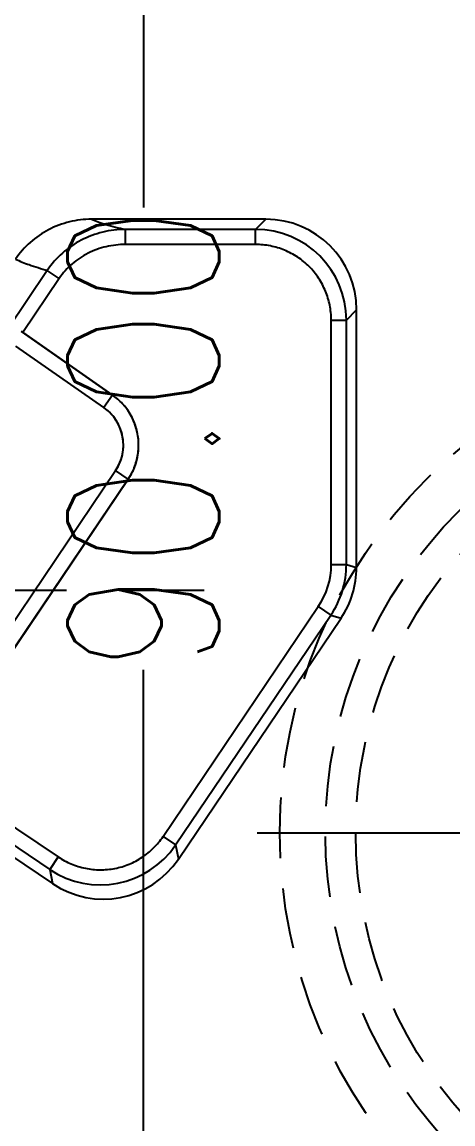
# Model space of a CAD drawing. Header units: millimetres. Extents: x 23075 to 24509, y -21593 to -20579.
# Drawn here: x 23741.16 to 23755.36, y -20974.49 to -20938.14 of the extents above; entities that cross this region are included whole.
import ezdxf

# ---------------------------------------------------------------- set-up
doc = ezdxf.new("R2010")
doc.units = ezdxf.units.MM
doc.header["$LTSCALE"] = 8
doc.linetypes.add('CENTER', pattern=[2, 1.25, -0.25, 0.25, -0.25])
doc.linetypes.add('HIDDEN', pattern=[0.375, 0.25, -0.125])
doc.layers.get('DEFPOINTS').update_dxf_attribs({"color": 6})
for name, color, linetype in [('Cav-cor', 30, 'Continuous'), ('CL', 1, 'Continuous'), ('PRODUCT', 1, 'Continuous'), ('SP', 3, 'Continuous')]:
    doc.layers.add(name, color=color, linetype=linetype)
doc.layers.add('dim', color=3, linetype='Continuous', lineweight=15)
doc.styles.get("Standard").update_dxf_attribs({"font": 'txt.shx', "width": 0.8, "bigfont": 'chineset.shx'})
doc.dimstyles.new('ISO-25', dxfattribs={"dimtxt": 5, "dimasz": 4, "dimexe": 0.3, "dimexo": 0.3, "dimtad": 0, "dimzin": 1, "dimdsep": 46, "dimtxsty": 'Standard', "dimcen": 0, "dimclrd": 3, "dimclre": 3, "dimclrt": 3, "dimazin": 0, "dimtfac": 1, "dimtofl": 0, "dimtmove": 0, "dimatfit": 0, "dimfxl": 0, "dimarcsym": 0})

# ---------------------------------------------------------------- blocks, each defined once
blk = doc.blocks.new('*D27550')
at = {"layer": 'DEFPOINTS', "color": 0}
for p in [(23672.156, -20963.885), (23872.156, -20963.885), (23872.156, -21079.036)]:
    blk.add_point(p, dxfattribs=at)
at = {"layer": 'dim', "color": 3, "lineweight": -2}
for p, q in [((23672.156, -20964.185), (23672.156, -21079.336)), ((23872.156, -20964.185), (23872.156, -21079.336)), ((23676.156, -21079.036), (23762.865, -21079.036)), ((23868.156, -21079.036), (23781.448, -21079.036))]:
    blk.add_line(p, q, dxfattribs=at)
at = {"layer": 'dim', "color": 3}
for points in [[(23676.156, -21078.37), (23676.156, -21079.703), (23672.156, -21079.036)], [(23868.156, -21079.703), (23868.156, -21078.37), (23872.156, -21079.036)]]:
    blk.add_solid(points, dxfattribs=at)
at = {"layer": 'dim', "color": 3, "insert": (23772.156, -21079.036), "char_height": 5, "attachment_point": 5}
blk.add_mtext('200.00', dxfattribs=at)
blk = doc.blocks.new('20160826.095208')
at = {"layer": 'SP', "linetype": 'CENTER'}
for p, q in [((0, -17.25), (0, 17.25)), ((-17.25, 0), (17.25, 0))]:
    blk.add_line(p, q, dxfattribs=at)
at = {"layer": 'SP', "linetype": 'HIDDEN'}
for radius in [16.5, 15, 14]:
    blk.add_circle((0, 0), radius, dxfattribs=at)
at = {"layer": 'SP'}
for s, p in [('S', (-5.456, 1.995)), ('P', (3.888, -6.392))]:
    blk.add_text(s, height=4.111, dxfattribs=at).set_placement(p)
at = {"layer": 'SP', "color": 6, "insert": (-1.275, -8.844), "char_height": 3.2812, "attachment_point": 5}
blk.add_mtext('Ø30.00', dxfattribs=at)
blk = doc.blocks.new('*D28240')
at = {"layer": 'DEFPOINTS', "color": 0}
for p in [(23758.156, -20906.888), (23745.158, -20996.885), (23756.656, -20996.885)]:
    blk.add_point(p, dxfattribs=at)
at = {"layer": 'dim', "color": 3, "lineweight": -2}
for p, q in [((23757.856, -20906.888), (23744.858, -20906.888)), ((23745.158, -20910.888), (23745.158, -20944.261)), ((23745.158, -20992.885), (23745.158, -20959.511)), ((23756.356, -20996.885), (23744.858, -20996.885))]:
    blk.add_line(p, q, dxfattribs=at)
at = {"layer": 'dim', "color": 3}
for points in [[(23745.825, -20910.888), (23744.492, -20910.888), (23745.158, -20906.888)], [(23744.492, -20992.885), (23745.825, -20992.885), (23745.158, -20996.885)]]:
    blk.add_solid(points, dxfattribs=at)
at = {"layer": 'dim', "color": 3, "insert": (23745.158, -20951.886), "char_height": 5, "attachment_point": 5, "rotation": 90}
blk.add_mtext('90.00', dxfattribs=at)

msp = doc.modelspace()

# ---------------------------------------------------------------- linework, layer by layer
at = {"layer": 'Cav-cor', "color": 241}
for p, q in [((23749.194, -20944.649), (23743.449, -20944.649)), ((23748.858, -20944.985), (23749.194, -20944.649)), ((23748.858, -20944.985), (23744.566, -20944.985)), ((23744.566, -20945.483), (23744.566, -20944.985)), ((23748.858, -20945.483), (23748.858, -20944.985)), ((23748.858, -20945.483), (23744.566, -20945.483)), ((23741.992, -20946.336), (23740.686, -20948.272)), ((23742.384, -20946.6), (23741.992, -20946.336)), ((23742.384, -20946.6), (23741.184, -20948.38)), ((23751.846, -20947.974), (23752.183, -20947.637)), ((23752.183, -20956.136), (23752.183, -20947.637)), ((23751.348, -20947.974), (23751.846, -20947.974)), ((23751.348, -20956.034), (23751.348, -20947.974)), ((23751.846, -20956.034), (23751.846, -20947.974)), ((23741.176, -20948.374), (23744.145, -20950.452)), ((23743.857, -20950.864), (23740.954, -20948.832)), ((23744.145, -20950.453), (23743.857, -20950.864)), ((23744.658, -20953.223), (23738.16, -20962.856)), ((23738.697, -20961.163), (23744.242, -20952.942)), ((23744.659, -20953.223), (23744.242, -20952.942)), ((23751.348, -20956.034), (23751.846, -20956.034)), ((23751.846, -20956.034), (23752.183, -20956.136)), ((23745.807, -20965.01), (23750.923, -20957.426)), ((23750.923, -20957.426), (23751.335, -20957.705)), ((23746.22, -20965.288), (23751.335, -20957.705)), ((23746.311, -20965.755), (23751.672, -20957.808)), ((23751.335, -20957.705), (23751.672, -20957.808)), ((23738.16, -20962.856), (23742.35, -20965.682)), ((23737.885, -20963.271), (23742.071, -20966.095)), ((23737.725, -20963.569), (23742.162, -20966.562)), ((23745.807, -20965.01), (23746.22, -20965.288)), ((23746.22, -20965.288), (23746.311, -20965.755)), ((23742.35, -20965.682), (23742.071, -20966.095)), ((23742.071, -20966.095), (23742.162, -20966.562))]:
    msp.add_line(p, q, dxfattribs=at)
for centre, radius, start, end in [((23748.857, -20947.974), 2.989, 0.0139, 89.9861), ((23740.638, -20949.212), 0.995, 54.9989, 56.7609), ((23742.992, -20952.099), 1.508, 326.0017, 55.0004), ((23748.858, -20956.034), 2.49, 325.9975, 0.0025), ((23748.854, -20956.033), 2.992, 326.0205, 359.9795), ((23743.742, -20963.616), 2.989, 236.0146, 325.9854)]:
    msp.add_arc(centre, radius, start, end, dxfattribs=at)
for centre, major_axis, ratio, start_param, end_param in [((23749.171, -20947.66), (2.137, 2.137), 0.992433, -0.7816, 0.7816), ((23742.992, -20952.099), (-1.647, 1.153), 0.999962, 3.159045, 4.712389), ((23749.171, -20956.129), (2.881, -0.881), 0.995841, -0.295543, 0.295543), ((23743.827, -20964.052), (-0.577, 2.967), 0.992433, -3.923193, -2.359993)]:
    msp.add_ellipse(centre, major_axis=major_axis, ratio=ratio, start_param=start_param, end_param=end_param, dxfattribs=at)
for points, knots in [([(23743.449, -20944.649), (23743.204, -20944.649), (23742.713, -20944.707), (23742.02, -20944.968), (23741.41, -20945.388), (23741.085, -20945.761), (23740.948, -20945.964)], [0, 0, 0, 0, 0.250023, 0.50003, 0.75002, 1, 1, 1, 1]), ([(23743.449, -20944.649), (23743.519, -20944.68), (23743.676, -20944.741), (23744.046, -20944.861), (23744.35, -20944.936), (23744.566, -20944.985)], [0, 0, 0, 0, 0.198332, 0.431213, 1, 1, 1, 1]), ([(23744.566, -20944.985), (23744.314, -20944.986), (23743.81, -20945.047), (23743.096, -20945.312), (23742.467, -20945.742), (23742.132, -20946.126), (23741.992, -20946.336)], [0, 0, 0, 0, 0.24991, 0.499881, 0.749915, 1, 1, 1, 1]), ([(23744.566, -20945.483), (23744.354, -20945.483), (23743.928, -20945.531), (23743.323, -20945.747), (23742.788, -20946.103), (23742.503, -20946.424), (23742.384, -20946.6)], [0, 0, 0, 0, 0.250079, 0.500106, 0.750079, 1, 1, 1, 1]), ([(23751.348, -20947.974), (23751.348, -20947.811), (23751.316, -20947.484), (23751.174, -20947.014), (23750.943, -20946.58), (23750.631, -20946.2), (23750.251, -20945.888), (23749.818, -20945.657), (23749.347, -20945.515), (23749.021, -20945.483), (23748.858, -20945.483)], [0, 0, 0, 0, 0.125005, 0.250001, 0.375001, 0.5, 0.624999, 0.749998, 0.874995, 1, 1, 1, 1]), ([(23740.948, -20945.964), (23741.091, -20946.035), (23741.436, -20946.171), (23741.79, -20946.279), (23741.992, -20946.336)], [0, 0, 0, 0, 0.432697, 1, 1, 1, 1]), ([(23742.35, -20965.682), (23742.485, -20965.773), (23742.773, -20965.929), (23743.243, -20966.074), (23743.732, -20966.125), (23744.221, -20966.079), (23744.692, -20965.939), (23745.126, -20965.708), (23745.507, -20965.398), (23745.716, -20965.145), (23745.807, -20965.01)], [0, 0, 0, 0, 0.125005, 0.250001, 0.375001, 0.5, 0.624999, 0.749998, 0.874995, 1, 1, 1, 1])]:
    msp.add_open_spline(points, degree=3, knots=knots, dxfattribs=at)
msp.add_open_spline([(23741.184, -20948.38), (23741.167, -20948.369), (23741.151, -20948.359), (23741.134, -20948.349)], degree=3, dxfattribs=at)
at = {"layer": 'CL', "color": 6, "linetype": 'CENTER'}
msp.add_line((23696.621, -20956.885), (23747.162, -20956.885), dxfattribs=at)
at = {"layer": 'PRODUCT'}
for p, q in [((23744.145, -20950.453), (23741.144, -20948.351)), ((23743.857, -20950.864), (23740.954, -20948.832)), ((23744.145, -20950.453), (23743.857, -20950.864)), ((23738.35, -20962.576), (23744.659, -20953.223)), ((23738.697, -20961.163), (23744.242, -20952.942)), ((23744.659, -20953.223), (23744.242, -20952.942))]:
    msp.add_line(p, q, dxfattribs=at)
for points, start_tangent, end_tangent in [([(23744.659, -20953.223), (23744.859, -20952.844), (23744.977, -20952.414), (23744.997, -20951.96), (23744.914, -20951.51), (23744.733, -20951.094), (23744.469, -20950.735), (23744.145, -20950.453)], (0.559119, 0.829088), (-0.8191, 0.573651)), ([(23744.242, -20952.942), (23744.392, -20952.658), (23744.481, -20952.336), (23744.496, -20951.995), (23744.434, -20951.657), (23744.297, -20951.344), (23744.099, -20951.075), (23743.857, -20950.864)], (0.559037, 0.829143), (-0.819042, 0.573734))]:
    msp.add_spline(points, degree=3, dxfattribs=dict(at, start_tangent=start_tangent, end_tangent=end_tangent))

# ---------------------------------------------------------------- block references
at = {"layer": 'SP'}
msp.add_blockref('20160826.095208', (23766.156, -20964.885), dxfattribs=at)

# ---------------------------------------------------------------- dimensions: what is measured, and where the dimension line sits
at = {"layer": 'dim'}
dim = msp.add_linear_dim(base=(23745.158, -20996.885), p1=(23758.156, -20906.888), p2=(23756.656, -20996.885), angle=90, dimstyle='ISO-25', dxfattribs=at)
dim.commit()
dim.dimension.update_dxf_attribs({"geometry": '*D28240', "text_midpoint": (23745.158, -20951.886)})
dim = msp.add_linear_dim(base=(23872.156, -21079.036), p1=(23672.156, -20963.885), p2=(23872.156, -20963.885), dimstyle='ISO-25', dxfattribs=at)
dim.commit()
dim.dimension.update_dxf_attribs({"geometry": '*D27550', "text_midpoint": (23772.156, -21079.036)})

doc.saveas('drawing.dxf')
